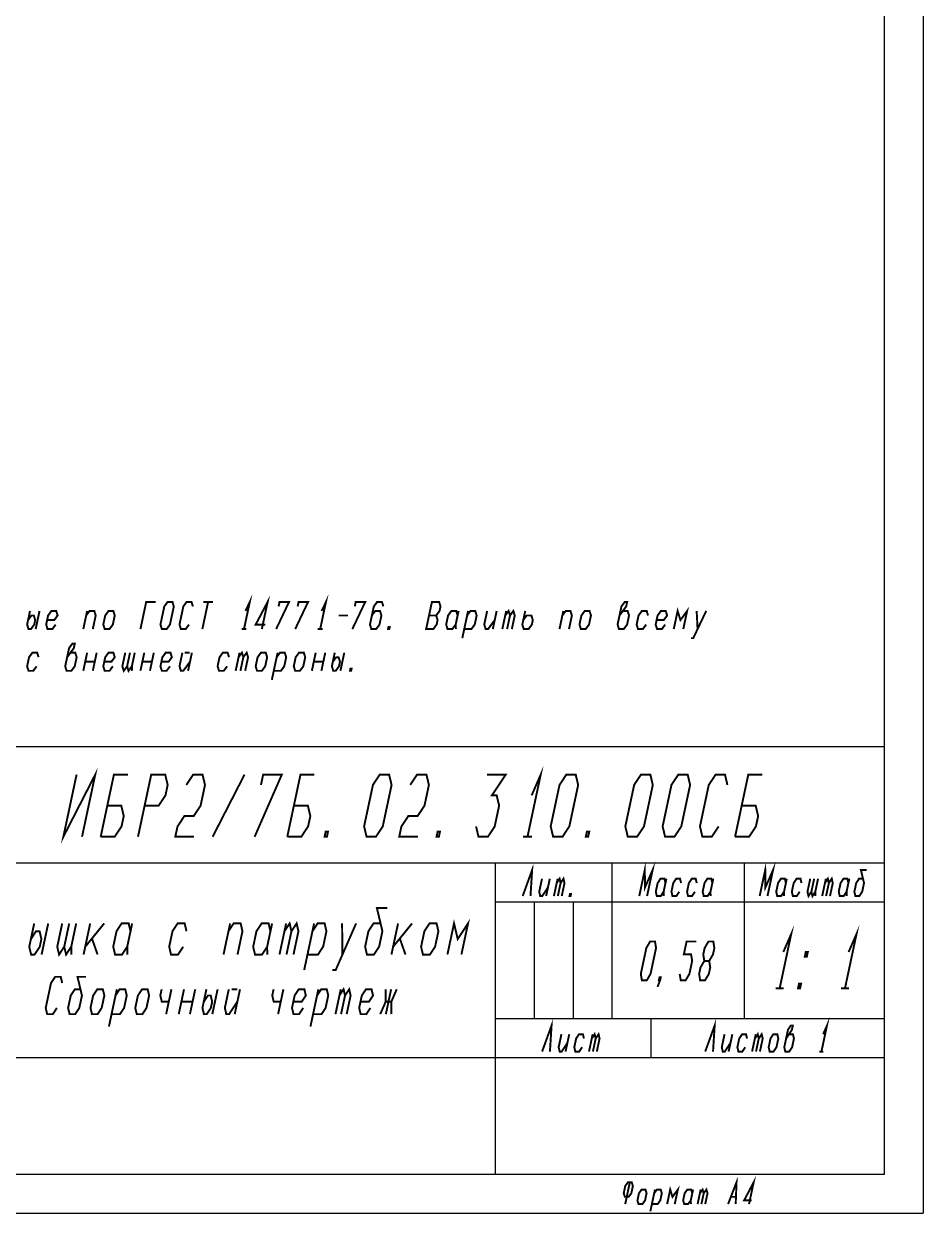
# Model space of a CAD drawing. Header units: millimetres. Extents: x 0 to 210, y 0 to 297.
# Drawn here: x 94.3 to 210, y 0 to 153 of the extents above; entities that cross this region are included whole.
import ezdxf

# ---------------------------------------------------------------- set-up
doc = ezdxf.new("R2010")
doc.units = ezdxf.units.MM
doc.header["$LTSCALE"] = 19.36
doc.layers.get('0').update_dxf_attribs({"linetype": 'CONTINUOUS'})

msp = doc.modelspace()

# ---------------------------------------------------------------- linework, layer by layer
at = {"color": 7, "linetype": 'CONTINUOUS'}
for p, q in [((210, 297), (210, 0)), ((205, 5), (205, 292.35)), ((205, 60), (20, 60)), ((205, 5), (205, 60)), ((205, 45), (20, 45)), ((155, 5), (155, 45)), ((170, 25), (170, 45)), ((187, 25), (187, 45)), ((205, 40), (155, 40)), ((160, 25), (160, 40)), ((165, 25), (165, 40)), ((205, 25), (155, 25)), ((175, 20), (175, 25)), ((205, 20), (20, 20)), ((205, 5), (20, 5)), ((205, 5), (20, 5)), ((0, 0), (210, 0))]:
    msp.add_line(p, q, dxfattribs=at)
at = {"color": 2, "linetype": 'CONTINUOUS', "const_width": 0.25}
for points in [[(122.825, 77.456), (123.379, 78.622), (122.635, 75.122)], [(132.625, 77.456), (133.179, 78.622), (132.435, 75.122)], [(109.313, 75.122), (110.057, 78.622), (111.282, 78.622)], [(112.069, 75.122), (111.887, 75.706), (112.383, 78.039), (112.813, 78.622), (113.426, 78.622), (113.608, 78.039), (113.112, 75.706), (112.682, 75.122), (112.069, 75.122)], [(116.058, 78.039), (115.876, 78.622), (115.263, 78.622), (114.833, 78.039), (114.337, 75.706), (114.519, 75.122), (115.132, 75.122), (115.562, 75.706)], [(118.02, 78.622), (117.276, 75.122)], [(117.407, 78.622), (118.632, 78.622)], [(124.932, 75.122), (125.676, 78.622), (124.137, 75.706), (125.362, 75.706)], [(126.769, 75.122), (128.432, 78.622), (127.207, 78.622), (127.083, 78.039)], [(129.219, 75.122), (130.882, 78.622), (129.657, 78.622), (129.533, 78.039)], [(136.569, 75.122), (138.232, 78.622), (137.007, 78.622), (136.883, 78.039)], [(140.558, 78.039), (140.376, 78.622), (139.763, 78.622), (139.333, 78.039), (138.837, 75.706), (139.019, 75.122), (139.632, 75.122), (140.062, 75.706), (140.31, 76.872), (140.128, 77.456), (139.515, 77.456), (139.085, 76.872)], [(146.063, 75.122), (146.982, 75.122), (147.412, 75.706), (147.536, 76.289), (147.354, 76.872), (147.784, 77.456), (147.908, 78.039), (147.726, 78.622), (146.807, 78.622), (146.063, 75.122)], [(170.935, 76.872), (171.796, 78.039), (171.92, 78.622), (171.613, 78.622), (171.183, 78.039), (170.687, 75.706), (170.869, 75.122), (171.482, 75.122), (171.912, 75.706), (172.16, 76.872), (171.978, 77.456), (171.365, 77.456)], [(95.109, 77.456), (94.737, 75.706), (94.919, 75.122), (95.226, 75.122), (95.656, 75.706), (95.78, 76.289), (95.598, 76.872), (95.291, 76.872), (94.861, 76.289)], [(96.334, 77.456), (95.838, 75.122)], [(97.311, 76.289), (98.23, 76.289), (98.66, 76.872), (98.478, 77.456), (97.865, 77.456), (97.435, 76.872), (97.187, 75.706), (97.369, 75.122), (97.982, 75.122), (98.412, 75.706)], [(101.963, 75.122), (102.459, 77.456)], [(102.335, 76.872), (102.765, 77.456), (103.378, 77.456), (103.56, 76.872), (103.188, 75.122)], [(104.537, 75.706), (104.719, 75.122), (105.332, 75.122), (105.762, 75.706), (106.01, 76.872), (105.828, 77.456), (105.215, 77.456), (104.785, 76.872), (104.537, 75.706)], [(134.798, 76.872), (136.023, 76.872)], [(146.435, 76.872), (147.354, 76.872)], [(150.11, 76.872), (149.928, 77.456), (149.315, 77.456), (148.885, 76.872), (148.637, 75.706), (148.819, 75.122), (149.432, 75.122), (149.862, 75.706)], [(150.234, 77.456), (149.862, 75.706), (149.891, 75.122)], [(150.715, 73.956), (151.459, 77.456)], [(150.963, 75.122), (151.882, 75.122), (152.312, 75.706), (152.56, 76.872), (152.378, 77.456), (151.765, 77.456), (151.335, 76.872)], [(153.909, 77.456), (153.537, 75.706), (153.719, 75.122), (154.026, 75.122), (154.886, 76.289)], [(155.134, 77.456), (154.638, 75.122)], [(155.863, 75.122), (156.359, 77.456)], [(156.235, 76.872), (156.665, 77.456), (156.848, 76.872), (156.476, 75.122)], [(156.848, 76.872), (157.278, 77.456), (157.46, 76.872), (157.088, 75.122)], [(158.809, 77.456), (158.437, 75.706), (158.619, 75.122), (159.232, 75.122), (159.662, 75.706), (159.786, 76.289), (159.604, 76.872), (158.991, 76.872), (158.561, 76.289)], [(163.213, 75.122), (163.709, 77.456)], [(163.585, 76.872), (164.015, 77.456), (164.628, 77.456), (164.81, 76.872), (164.438, 75.122)], [(165.787, 75.706), (165.969, 75.122), (166.582, 75.122), (167.012, 75.706), (167.26, 76.872), (167.078, 77.456), (166.465, 77.456), (166.035, 76.872), (165.787, 75.706)], [(174.61, 76.872), (174.428, 77.456), (173.815, 77.456), (173.385, 76.872), (173.137, 75.706), (173.319, 75.122), (173.932, 75.122), (174.362, 75.706)], [(175.711, 76.289), (176.63, 76.289), (177.06, 76.872), (176.878, 77.456), (176.265, 77.456), (175.835, 76.872), (175.587, 75.706), (175.769, 75.122), (176.382, 75.122), (176.812, 75.706)], [(177.913, 75.122), (178.409, 77.456), (178.774, 76.289), (179.634, 77.456), (179.138, 75.122)], [(180.115, 73.956), (180.421, 73.956), (182.084, 77.456)], [(180.859, 77.456), (180.976, 75.122)], [(122.329, 75.122), (122.941, 75.122)], [(132.129, 75.122), (132.741, 75.122)], [(141.316, 75.122), (141.163, 75.122), (141.225, 75.414), (141.378, 75.414), (141.316, 75.122)], [(96.21, 71.505), (96.028, 72.088), (95.415, 72.088), (94.985, 71.505), (94.737, 70.338), (94.919, 69.755), (95.532, 69.755), (95.962, 70.338)], [(99.885, 71.505), (100.746, 72.672), (100.87, 73.255), (100.563, 73.255), (100.133, 72.672), (99.637, 70.338), (99.819, 69.755), (100.432, 69.755), (100.862, 70.338), (101.11, 71.505), (100.928, 72.088), (100.315, 72.088)], [(101.963, 69.755), (102.459, 72.088)], [(103.684, 72.088), (103.188, 69.755)], [(104.661, 70.922), (105.58, 70.922), (106.01, 71.505), (105.828, 72.088), (105.215, 72.088), (104.785, 71.505), (104.537, 70.338), (104.719, 69.755), (105.332, 69.755), (105.762, 70.338)], [(107.359, 72.088), (106.987, 70.338), (107.169, 69.755), (107.6, 70.338), (107.782, 69.755), (108.212, 70.338), (108.584, 72.088)], [(107.972, 72.088), (107.6, 70.338)], [(109.313, 69.755), (109.809, 72.088)], [(111.034, 72.088), (110.538, 69.755)], [(112.011, 70.922), (112.93, 70.922), (113.36, 71.505), (113.178, 72.088), (112.565, 72.088), (112.135, 71.505), (111.887, 70.338), (112.069, 69.755), (112.682, 69.755), (113.112, 70.338)], [(114.709, 72.088), (114.337, 70.338), (114.519, 69.755), (114.826, 69.755), (115.686, 70.922)], [(115.015, 72.088), (115.628, 72.088)], [(115.934, 72.088), (115.438, 69.755)], [(120.71, 71.505), (120.528, 72.088), (119.915, 72.088), (119.485, 71.505), (119.237, 70.338), (119.419, 69.755), (120.032, 69.755), (120.462, 70.338)], [(121.563, 69.755), (122.059, 72.088)], [(121.935, 71.505), (122.365, 72.088), (122.548, 71.505), (122.176, 69.755)], [(122.548, 71.505), (122.978, 72.088), (123.16, 71.505), (122.788, 69.755)], [(124.137, 70.338), (124.319, 69.755), (124.932, 69.755), (125.362, 70.338), (125.61, 71.505), (125.428, 72.088), (124.815, 72.088), (124.385, 71.505), (124.137, 70.338)], [(126.215, 68.588), (126.959, 72.088)], [(126.463, 69.755), (127.382, 69.755), (127.812, 70.338), (128.06, 71.505), (127.878, 72.088), (127.265, 72.088), (126.835, 71.505)], [(129.037, 70.338), (129.219, 69.755), (129.832, 69.755), (130.262, 70.338), (130.51, 71.505), (130.328, 72.088), (129.715, 72.088), (129.285, 71.505), (129.037, 70.338)], [(131.363, 69.755), (131.859, 72.088)], [(133.084, 72.088), (132.588, 69.755)], [(134.309, 72.088), (133.937, 70.338), (134.119, 69.755), (134.426, 69.755), (134.856, 70.338), (134.98, 70.922), (134.798, 71.505), (134.491, 71.505), (134.061, 70.922)], [(135.534, 72.088), (135.038, 69.755)], [(102.211, 70.922), (103.436, 70.922)], [(108.212, 70.338), (108.241, 69.755)], [(109.561, 70.922), (110.786, 70.922)], [(131.611, 70.922), (132.836, 70.922)], [(136.416, 69.755), (136.263, 69.755), (136.325, 70.047), (136.478, 70.047), (136.416, 69.755)], [(101.1, 56.411), (99.4, 48.411), (103.5, 56.411), (101.8, 48.411)], [(159.634, 53.744), (160.8, 56.411), (159.1, 48.411)], [(104.2, 48.411), (105.9, 56.411), (107.7, 56.411)], [(109, 48.411), (110.7, 56.411), (112.5, 56.411), (112.817, 55.077), (112.534, 53.744), (111.65, 52.411), (109.85, 52.411)], [(115.217, 55.077), (116.1, 56.411), (117.3, 56.411), (117.617, 55.077), (117.05, 52.411), (116.167, 51.077), (114.967, 51.077), (114.083, 49.744), (113.8, 48.411), (116.2, 48.411)], [(118.6, 48.411), (122.7, 56.411)], [(124, 48.411), (127.5, 56.411), (125.1, 56.411), (124.817, 55.077)], [(128.2, 48.411), (129.9, 56.411), (131.7, 56.411)], [(138.4, 48.411), (138.083, 49.744), (139.217, 55.077), (140.1, 56.411), (141.3, 56.411), (141.617, 55.077), (140.483, 49.744), (139.6, 48.411), (138.4, 48.411)], [(144.017, 55.077), (144.9, 56.411), (146.1, 56.411), (146.417, 55.077), (145.85, 52.411), (144.967, 51.077), (143.767, 51.077), (142.883, 49.744), (142.6, 48.411), (145, 48.411)], [(153.9, 56.411), (156.3, 56.411), (154.534, 53.744), (155.134, 53.744), (155.45, 52.411), (154.883, 49.744), (154, 48.411), (152.8, 48.411), (152.483, 49.744)], [(162.4, 48.411), (162.083, 49.744), (163.217, 55.077), (164.1, 56.411), (165.3, 56.411), (165.617, 55.077), (164.483, 49.744), (163.6, 48.411), (162.4, 48.411)], [(172, 48.411), (171.683, 49.744), (172.817, 55.077), (173.7, 56.411), (174.9, 56.411), (175.217, 55.077), (174.083, 49.744), (173.2, 48.411), (172, 48.411)], [(176.8, 48.411), (176.483, 49.744), (177.617, 55.077), (178.5, 56.411), (179.7, 56.411), (180.017, 55.077), (178.883, 49.744), (178, 48.411), (176.8, 48.411)], [(184.817, 55.077), (184.5, 56.411), (183.3, 56.411), (182.417, 55.077), (181.283, 49.744), (181.6, 48.411), (182.8, 48.411), (183.683, 49.744)], [(185.8, 48.411), (187.5, 56.411), (189.3, 56.411)], [(104.2, 48.411), (106, 48.411), (106.883, 49.744), (107.167, 51.077), (106.85, 52.411), (105.05, 52.411)], [(128.2, 48.411), (130, 48.411), (130.883, 49.744), (131.167, 51.077), (130.85, 52.411), (129.05, 52.411)], [(185.8, 48.411), (187.6, 48.411), (188.483, 49.744), (188.767, 51.077), (188.45, 52.411), (186.65, 52.411)], [(133.3, 48.411), (133, 48.411), (133.142, 49.077), (133.442, 49.077), (133.3, 48.411)], [(147.7, 48.411), (147.4, 48.411), (147.542, 49.077), (147.842, 49.077), (147.7, 48.411)], [(166.9, 48.411), (166.6, 48.411), (166.742, 49.077), (167.042, 49.077), (166.9, 48.411)], [(158.5, 48.411), (159.7, 48.411)], [(158.48, 40.788), (159.695, 44.138), (159.485, 40.788)], [(173.475, 40.788), (174.187, 44.138), (174.215, 41.904), (175.192, 44.138), (174.48, 40.788)], [(188.965, 40.788), (189.677, 44.138), (189.705, 41.904), (190.682, 44.138), (189.97, 40.788)], [(160.965, 43.021), (160.609, 41.346), (160.741, 40.788), (160.992, 40.788), (161.732, 41.904)], [(161.97, 43.021), (161.495, 40.788)], [(162.5, 40.788), (162.975, 43.021)], [(162.856, 42.463), (163.226, 43.021), (163.359, 42.463), (163.003, 40.788)], [(163.359, 42.463), (163.728, 43.021), (163.861, 42.463), (163.505, 40.788)], [(176.846, 42.463), (176.713, 43.021), (176.211, 43.021), (175.841, 42.463), (175.604, 41.346), (175.736, 40.788), (176.239, 40.788), (176.609, 41.346)], [(176.965, 43.021), (176.609, 41.346), (176.616, 40.788)], [(178.856, 42.463), (178.723, 43.021), (178.221, 43.021), (177.851, 42.463), (177.614, 41.346), (177.746, 40.788), (178.249, 40.788), (178.619, 41.346)], [(180.866, 42.463), (180.733, 43.021), (180.231, 43.021), (179.861, 42.463), (179.624, 41.346), (179.756, 40.788), (180.259, 40.788), (180.629, 41.346)], [(182.876, 42.463), (182.743, 43.021), (182.241, 43.021), (181.871, 42.463), (181.634, 41.346), (181.766, 40.788), (182.269, 40.788), (182.639, 41.346)], [(182.995, 43.021), (182.639, 41.346), (182.646, 40.788)], [(192.336, 42.463), (192.203, 43.021), (191.701, 43.021), (191.331, 42.463), (191.094, 41.346), (191.226, 40.788), (191.729, 40.788), (192.099, 41.346)], [(192.455, 43.021), (192.099, 41.346), (192.106, 40.788)], [(194.346, 42.463), (194.213, 43.021), (193.711, 43.021), (193.341, 42.463), (193.104, 41.346), (193.236, 40.788), (193.739, 40.788), (194.109, 41.346)], [(195.47, 43.021), (195.114, 41.346), (195.246, 40.788), (195.616, 41.346), (195.749, 40.788), (196.119, 41.346), (196.475, 43.021)], [(195.972, 43.021), (195.616, 41.346)], [(197.005, 40.788), (197.48, 43.021)], [(197.361, 42.463), (197.731, 43.021), (197.864, 42.463), (197.508, 40.788)], [(197.864, 42.463), (198.233, 43.021), (198.366, 42.463), (198.01, 40.788)], [(200.376, 42.463), (200.243, 43.021), (199.741, 43.021), (199.371, 42.463), (199.134, 41.346), (199.266, 40.788), (199.769, 40.788), (200.139, 41.346)], [(200.495, 43.021), (200.139, 41.346), (200.146, 40.788)], [(202.253, 43.021), (201.751, 43.021), (201.381, 42.463), (201.144, 41.346), (201.276, 40.788), (201.779, 40.788), (202.149, 41.346), (202.386, 42.463), (201.988, 44.138), (202.742, 44.138)], [(196.119, 41.346), (196.126, 40.788)], [(164.636, 40.788), (164.51, 40.788), (164.569, 41.067), (164.695, 41.067), (164.636, 40.788)], [(140.2, 37.267), (139.3, 37.267), (138.638, 36.267), (138.213, 34.267), (138.45, 33.267), (139.35, 33.267), (140.013, 34.267), (140.438, 36.267), (139.725, 39.267), (141.075, 39.267)], [(95.65, 37.267), (95.013, 34.267), (95.25, 33.267), (95.7, 33.267), (96.363, 34.267), (96.575, 35.267), (96.338, 36.267), (95.888, 36.267), (95.225, 35.267)], [(97.45, 37.267), (96.6, 33.267)], [(99.25, 37.267), (98.613, 34.267), (98.85, 33.267), (99.513, 34.267), (99.75, 33.267), (100.413, 34.267), (101.05, 37.267)], [(100.15, 37.267), (99.513, 34.267)], [(102.85, 37.267), (102, 33.267)], [(102.213, 34.267), (104.65, 37.267)], [(108.038, 36.267), (107.8, 37.267), (106.9, 37.267), (106.238, 36.267), (105.813, 34.267), (106.05, 33.267), (106.95, 33.267), (107.613, 34.267)], [(108.25, 37.267), (107.613, 34.267), (107.625, 33.267)], [(115.238, 36.267), (115, 37.267), (114.1, 37.267), (113.438, 36.267), (113.013, 34.267), (113.25, 33.267), (114.15, 33.267), (114.813, 34.267)], [(120, 33.267), (120.85, 37.267)], [(120.638, 36.267), (121.3, 37.267), (122.2, 37.267), (122.438, 36.267), (121.8, 33.267)], [(126.038, 36.267), (125.8, 37.267), (124.9, 37.267), (124.238, 36.267), (123.813, 34.267), (124.05, 33.267), (124.95, 33.267), (125.613, 34.267)], [(126.25, 37.267), (125.613, 34.267), (125.625, 33.267)], [(127.2, 33.267), (128.05, 37.267)], [(127.838, 36.267), (128.5, 37.267), (128.738, 36.267), (128.1, 33.267)], [(128.738, 36.267), (129.4, 37.267), (129.638, 36.267), (129, 33.267)], [(130.375, 31.267), (131.65, 37.267)], [(130.8, 33.267), (132.15, 33.267), (132.813, 34.267), (133.238, 36.267), (133, 37.267), (132.1, 37.267), (131.438, 36.267)], [(133.975, 31.267), (134.425, 31.267), (137.05, 37.267)], [(135.25, 37.267), (135.3, 33.267)], [(142.45, 37.267), (141.6, 33.267)], [(141.813, 34.267), (144.25, 37.267)], [(145.413, 34.267), (145.65, 33.267), (146.55, 33.267), (147.213, 34.267), (147.638, 36.267), (147.4, 37.267), (146.5, 37.267), (145.838, 36.267), (145.413, 34.267)], [(148.8, 33.267), (149.65, 37.267), (150.125, 35.267), (151.45, 37.267), (150.6, 33.267)], [(192.004, 33.588), (193.025, 35.922), (191.537, 28.922)], [(200.404, 33.588), (201.425, 35.922), (199.937, 28.922)], [(103.1, 35.267), (103.8, 33.267)], [(142.7, 35.267), (143.4, 33.267)], [(100.413, 34.267), (100.425, 33.267)], [(173.812, 29.944), (173.677, 30.777), (174.386, 34.111), (174.875, 34.944), (175.5, 34.944), (175.636, 34.111), (174.927, 30.777), (174.438, 29.944), (173.812, 29.944)], [(178.677, 30.777), (178.812, 29.944), (179.437, 29.944), (179.927, 30.777), (180.281, 32.444), (180.146, 33.277), (179.209, 33.277), (179.563, 34.944), (180.813, 34.944)], [(182.469, 32.444), (182.959, 33.277), (183.136, 34.111), (183, 34.944), (182.375, 34.944), (181.886, 34.111), (181.709, 33.277), (181.844, 32.444)], [(195.03, 33.005), (194.768, 33.005), (194.892, 33.588), (195.154, 33.588), (195.03, 33.005)], [(181.312, 29.944), (181.938, 29.944), (182.427, 30.777), (182.604, 31.611), (182.469, 32.444), (181.844, 32.444), (181.354, 31.611), (181.177, 30.777), (181.312, 29.944)], [(99.25, 29.599), (99.06, 30.399), (98.34, 30.399), (97.81, 29.599), (97.13, 26.399), (97.32, 25.599), (98.04, 25.599), (98.57, 26.399)], [(101.6, 28.799), (100.88, 28.799), (100.35, 27.999), (100.01, 26.399), (100.2, 25.599), (100.92, 25.599), (101.45, 26.399), (101.79, 27.999), (101.22, 30.399), (102.3, 30.399)], [(134.91, 27.999), (135.44, 28.799), (135.63, 27.999), (135.12, 25.599)], [(135.63, 27.999), (136.16, 28.799), (136.35, 27.999), (135.84, 25.599)], [(176.156, 29.944), (176, 29.944), (176.089, 30.361), (176.245, 30.361), (176.156, 29.944), (175.823, 29.111)], [(194.162, 28.922), (193.9, 28.922), (194.024, 29.505), (194.286, 29.505), (194.162, 28.922)], [(102.89, 26.399), (103.08, 25.599), (103.8, 25.599), (104.33, 26.399), (104.67, 27.999), (104.48, 28.799), (103.76, 28.799), (103.23, 27.999), (102.89, 26.399)], [(105.26, 23.999), (106.28, 28.799)], [(105.6, 25.599), (106.68, 25.599), (107.21, 26.399), (107.55, 27.999), (107.36, 28.799), (106.64, 28.799), (106.11, 27.999)], [(108.65, 26.399), (108.84, 25.599), (109.56, 25.599), (110.09, 26.399), (110.43, 27.999), (110.24, 28.799), (109.52, 28.799), (108.99, 27.999), (108.65, 26.399)], [(112.04, 28.799), (111.87, 27.999), (112.06, 27.199), (112.96, 27.199)], [(113.3, 28.799), (112.62, 25.599)], [(114.24, 25.599), (114.92, 28.799)], [(116.36, 28.799), (115.68, 25.599)], [(117.8, 28.799), (117.29, 26.399), (117.48, 25.599), (117.84, 25.599), (118.37, 26.399), (118.54, 27.199), (118.35, 27.999), (117.99, 27.999), (117.46, 27.199)], [(119.24, 28.799), (118.56, 25.599)], [(120.68, 28.799), (120.17, 26.399), (120.36, 25.599), (120.72, 25.599), (121.78, 27.199)], [(121.04, 28.799), (121.76, 28.799)], [(122.12, 28.799), (121.44, 25.599)], [(126.44, 28.799), (126.27, 27.999), (126.46, 27.199), (127.36, 27.199)], [(127.7, 28.799), (127.02, 25.599)], [(128.98, 27.199), (130.06, 27.199), (130.59, 27.999), (130.4, 28.799), (129.68, 28.799), (129.15, 27.999), (128.81, 26.399), (129, 25.599), (129.72, 25.599), (130.25, 26.399)], [(131.18, 23.999), (132.2, 28.799)], [(131.52, 25.599), (132.6, 25.599), (133.13, 26.399), (133.47, 27.999), (133.28, 28.799), (132.56, 28.799), (132.03, 27.999)], [(134.4, 25.599), (135.08, 28.799)], [(137.62, 27.199), (138.7, 27.199), (139.23, 27.999), (139.04, 28.799), (138.32, 28.799), (137.79, 27.999), (137.45, 26.399), (137.64, 25.599), (138.36, 25.599), (138.89, 26.399)], [(140.16, 25.599), (140.86, 27.199), (140.84, 28.799)], [(141.56, 28.799), (140.88, 25.599)], [(142.28, 28.799), (141.58, 27.199), (141.6, 25.599)], [(191.013, 28.922), (192.063, 28.922)], [(199.413, 28.922), (200.462, 28.922)], [(114.58, 27.199), (116.02, 27.199)], [(140.86, 27.199), (141.58, 27.199)], [(160.98, 20.788), (162.195, 24.138), (161.985, 20.788)], [(181.96, 20.788), (183.175, 24.138), (182.965, 20.788)], [(197.133, 23.021), (197.621, 24.138), (196.909, 20.788)], [(163.465, 23.021), (163.109, 21.346), (163.241, 20.788), (163.493, 20.788), (164.232, 21.904)], [(164.47, 23.021), (163.995, 20.788)], [(166.361, 22.463), (166.228, 23.021), (165.726, 23.021), (165.356, 22.463), (165.119, 21.346), (165.251, 20.788), (165.754, 20.788), (166.124, 21.346)], [(167.01, 20.788), (167.485, 23.021)], [(167.366, 22.463), (167.736, 23.021), (167.869, 22.463), (167.513, 20.788)], [(167.869, 22.463), (168.238, 23.021), (168.371, 22.463), (168.015, 20.788)], [(184.445, 23.021), (184.089, 21.346), (184.221, 20.788), (184.473, 20.788), (185.212, 21.904)], [(185.45, 23.021), (184.975, 20.788)], [(187.341, 22.463), (187.208, 23.021), (186.706, 23.021), (186.336, 22.463), (186.099, 21.346), (186.231, 20.788), (186.734, 20.788), (187.104, 21.346)], [(187.99, 20.788), (188.465, 23.021)], [(188.346, 22.463), (188.716, 23.021), (188.849, 22.463), (188.492, 20.788)], [(188.849, 22.463), (189.218, 23.021), (189.351, 22.463), (188.995, 20.788)], [(190.119, 21.346), (190.251, 20.788), (190.754, 20.788), (191.124, 21.346), (191.361, 22.463), (191.228, 23.021), (190.726, 23.021), (190.356, 22.463), (190.119, 21.346)], [(192.366, 22.463), (193.106, 23.579), (193.225, 24.138), (192.973, 24.138), (192.603, 23.579), (192.129, 21.346), (192.261, 20.788), (192.764, 20.788), (193.134, 21.346), (193.371, 22.463), (193.238, 23.021), (192.736, 23.021)], [(196.658, 20.788), (197.161, 20.788)], [(184.9, 1.172), (185.985, 3.972), (185.88, 1.172)], [(187.595, 1.172), (188.19, 3.972), (186.959, 1.639), (187.939, 1.639)], [(172.265, 3.972), (172.02, 3.972), (171.676, 3.506), (171.478, 2.572), (171.623, 2.106), (172.113, 2.106), (172.458, 2.572), (172.656, 3.506), (172.51, 3.972), (172.265, 3.972), (171.67, 1.172)], [(173.239, 1.639), (173.385, 1.172), (173.875, 1.172), (174.219, 1.639), (174.418, 2.572), (174.272, 3.039), (173.782, 3.039), (173.438, 2.572), (173.239, 1.639)], [(174.902, 0.239), (175.497, 3.039)], [(175.1, 1.172), (175.835, 1.172), (176.179, 1.639), (176.378, 2.572), (176.232, 3.039), (175.742, 3.039), (175.398, 2.572)], [(177.06, 1.172), (177.457, 3.039), (177.748, 2.106), (178.437, 3.039), (178.04, 1.172)], [(180.298, 2.572), (180.152, 3.039), (179.662, 3.039), (179.318, 2.572), (179.119, 1.639), (179.265, 1.172), (179.755, 1.172), (180.099, 1.639)], [(180.397, 3.039), (180.099, 1.639), (180.123, 1.172)], [(180.98, 1.172), (181.377, 3.039)], [(181.278, 2.572), (181.622, 3.039), (181.768, 2.572), (181.47, 1.172)], [(181.768, 2.572), (182.112, 3.039), (182.258, 2.572), (181.96, 1.172)], [(185.343, 2.106), (185.833, 2.106)]]:
    msp.add_lwpolyline(points, dxfattribs=at)

doc.saveas('drawing.dxf')
